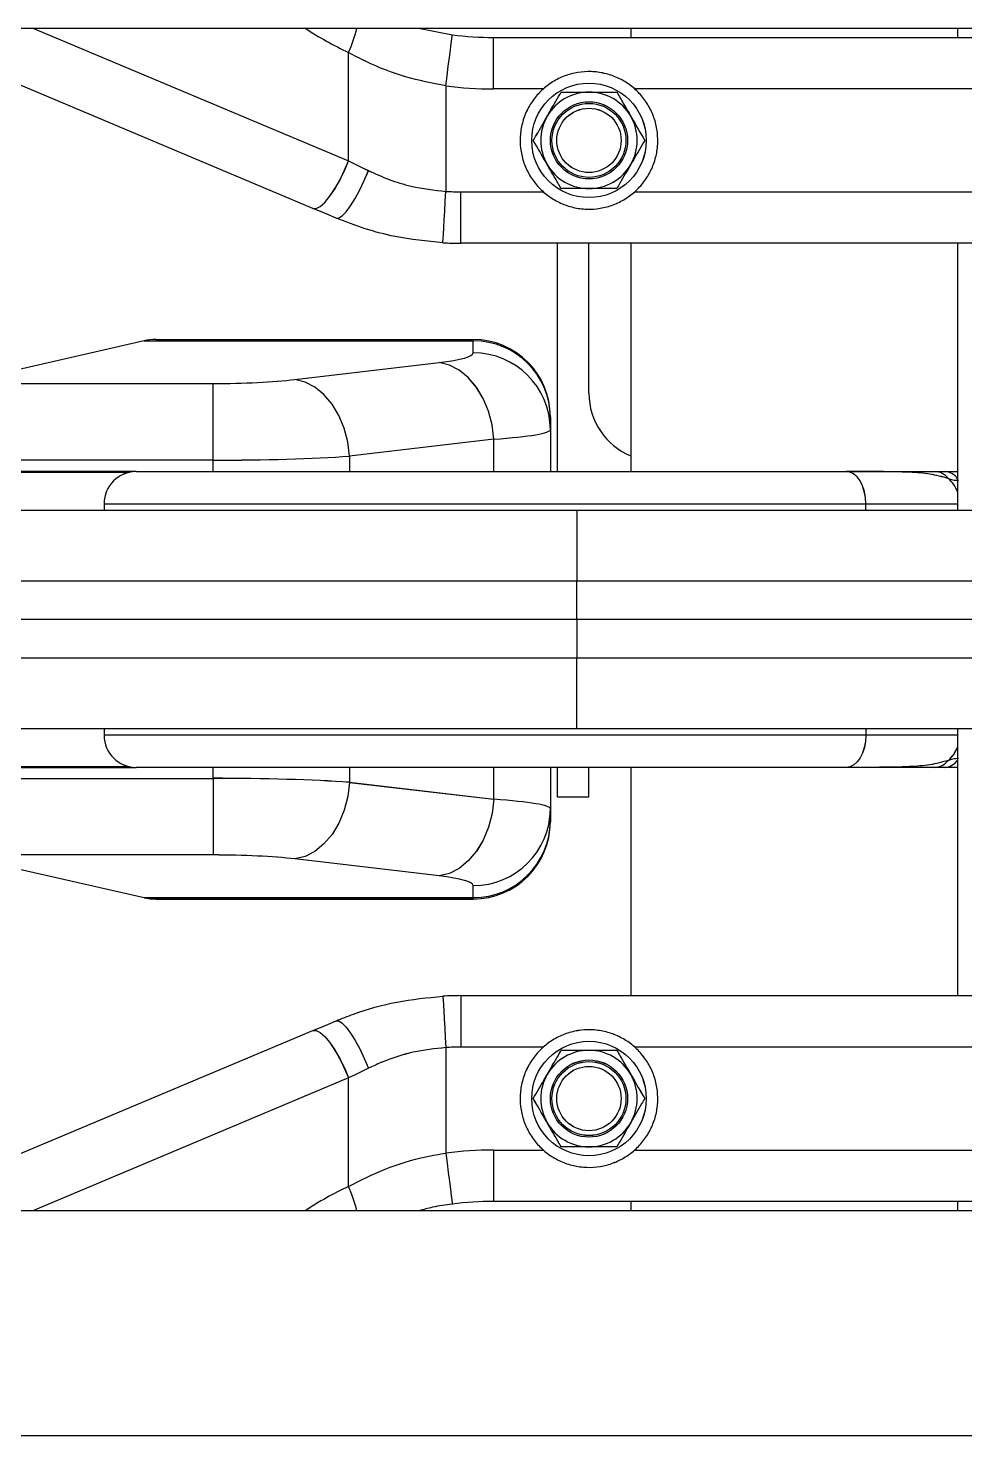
# Model space of a CAD drawing. Header units: inches. Extents: x -1851 to 6314, y -1304 to 4687.
# Drawn here: x 462.63 to 468.36, y 2016.1 to 2024.72 of the extents above; entities that cross this region are included whole.
import ezdxf

# ---------------------------------------------------------------- set-up
doc = ezdxf.new("R2010")
doc.units = ezdxf.units.IN
doc.header["$MEASUREMENT"] = 0

# ---------------------------------------------------------------- blocks, each defined once
blk = doc.blocks.new('2.4.20_9_Plan View')
at = {"color": 7, "linetype": 'Continuous', "lineweight": 25}
for p, q in [((-0.60334, 0), (-0.60334, 7.54593)), ((0, 7.54593), (0, 0)), ((-0.71817, 0.11483), (-0.71817, 7.4311)), ((-0.37713, 4.37584), (-0.37713, 4.23353)), ((-0.22621, 4.23353), (-0.22621, 4.37584)), ((-0.35744, 4.00879), (-0.35744, 4.34493)), ((-0.32136, 4.00879), (-0.32136, 4.34493)), ((-0.28199, 4.34493), (-0.28199, 4.00879)), ((-0.2459, 4.34493), (-0.2459, 4.00879)), ((-0.38273, 4.33399), (-0.38273, 4.19431)), ((-0.22039, 4.19431), (-0.22039, 4.33399)), ((-0.42183, 4.32455), (-0.4436, 4.22949)), ((-0.42183, 4.19431), (-0.42183, 4.32455)), ((-0.30167, 4.00879), (-0.30167, 4.32544)), ((-0.18129, 4.32455), (-0.18129, 4.19431)), ((-0.15952, 4.22949), (-0.18129, 4.32455)), ((-0.58083, 4.3084), (-0.5114, 4.14337)), ((-0.09194, 4.14337), (-0.02251, 4.3084)), ((-0.35744, 4.24993), (-0.36073, 4.24993)), ((-0.24262, 4.24993), (-0.2459, 4.24993)), ((-0.37713, 3.87146), (-0.37713, 4.23353)), ((-0.22621, 4.23353), (-0.22621, 3.87146)), ((-0.44428, 4.22358), (-0.44428, 4.06168)), ((-0.4436, 4.22949), (-0.4436, 4.06168)), ((-0.15952, 4.22949), (-0.15952, 4.06168)), ((-0.15884, 4.22358), (-0.15884, 4.06168)), ((-0.38273, 4.19431), (-0.42183, 4.19431)), ((-0.22039, 4.19431), (-0.18129, 4.19431)), ((-0.43252, 4.07898), (-0.42386, 4.15255)), ((-0.17925, 4.15255), (-0.17059, 4.07898)), ((-0.59089, 4.12526), (-0.5356, 4.12526)), ((-0.38476, 4.12472), (-0.39342, 4.05114)), ((-0.20969, 4.05114), (-0.21835, 4.12472)), ((-0.06774, 4.12526), (-0.01245, 4.12526)), ((0, 4.08955), (-0.0034, 4.07229)), ((-0.52006, 4.07565), (-0.57391, 4.07565)), ((-0.02943, 4.07565), (-0.08328, 4.07565)), ((-0.4936, 4.06795), (-0.51985, 4.06795)), ((-0.4936, 4.06795), (-0.4936, 3.47798)), ((-0.10974, 4.06795), (-0.0835, 4.06795)), ((-0.10974, 3.47798), (-0.10974, 4.06795)), ((-0.44428, 4.06168), (-0.4436, 4.06168)), ((-0.4436, 4.06168), (-0.43744, 4.06168)), ((-0.16568, 4.06168), (-0.15952, 4.06168)), ((-0.15952, 4.06168), (-0.15884, 4.06168)), ((-0.57234, 4.05124), (-0.59859, 4.05124)), ((-0.59859, 3.49469), (-0.59859, 4.05124)), ((-0.031, 4.05124), (-0.00476, 4.05124)), ((-0.00476, 4.05124), (-0.00476, 3.49469)), ((-0.4045, 4.02231), (-0.4049, 4.02231)), ((-0.39833, 4.02231), (-0.4045, 4.02231)), ((-0.37713, 4.02231), (-0.39833, 4.02231)), ((-0.20478, 4.02231), (-0.22621, 4.02231)), ((-0.19862, 4.02231), (-0.20478, 4.02231)), ((-0.19821, 4.02231), (-0.19862, 4.02231)), ((-0.39213, 4.0188), (-0.39213, 4.00263)), ((-0.37713, 4.0188), (-0.39213, 4.0188)), ((-0.10974, 4.0188), (-0.22621, 4.0188)), ((-0.35744, 4.00879), (-0.32136, 4.00879)), ((-0.35744, 3.53714), (-0.35744, 4.00879)), ((-0.32136, 3.53714), (-0.32136, 4.00879)), ((-0.30167, 4.00879), (-0.32136, 4.00879)), ((-0.30167, 4.00879), (-0.28199, 4.00879)), ((-0.30167, 3.53714), (-0.30167, 4.00879)), ((-0.2459, 4.00879), (-0.28199, 4.00879)), ((-0.28199, 4.00879), (-0.28199, 3.53714)), ((-0.2459, 4.00879), (-0.2459, 3.53714)), ((-0.39213, 4.00263), (-0.37713, 4.00263)), ((-0.1863, 4.00263), (-0.10974, 4.00263)), ((-0.59859, 3.9813), (-0.60334, 3.9813)), ((-0.37713, 3.9813), (-0.4936, 3.9813)), ((-0.10974, 3.9813), (-0.22621, 3.9813)), ((0, 3.9813), (-0.00476, 3.9813)), ((-0.37713, 3.82131), (-0.37713, 3.82639)), ((-0.37713, 3.81463), (-0.37713, 3.82131)), ((-0.22621, 3.82131), (-0.22621, 3.81463)), ((-0.59859, 3.81463), (-0.60334, 3.81463)), ((-0.35744, 3.81463), (-0.4936, 3.81463)), ((-0.37358, 3.81942), (-0.37359, 3.81945)), ((-0.10974, 3.81463), (-0.2459, 3.81463)), ((-0.22975, 3.81945), (-0.22976, 3.81942)), ((0, 3.81463), (-0.00476, 3.81463))]:
    blk.add_line(p, q, dxfattribs=at)
at = {"color": 8, "linetype": 'Continuous', "lineweight": 25}
for p, q in [((-0.37681, 4.23675), (-0.37681, 4.37492)), ((-0.22653, 4.37492), (-0.22653, 4.23675)), ((-0.5356, 4.12526), (-0.60334, 4.28629)), ((0, 4.28629), (-0.06774, 4.12526)), ((-0.36073, 3.86144), (-0.36073, 4.24993)), ((-0.24262, 4.24993), (-0.24262, 3.86144)), ((-0.38273, 4.19431), (-0.37713, 4.19431)), ((-0.22621, 4.19431), (-0.22039, 4.19431)), ((-0.37713, 4.12472), (-0.38476, 4.12472)), ((-0.21835, 4.12472), (-0.22621, 4.12472)), ((-0.51985, 4.02594), (-0.51985, 4.06795)), ((-0.0835, 4.06795), (-0.0835, 4.02594)), ((-0.57234, 4.05124), (-0.57234, 4.02594)), ((-0.39342, 4.05114), (-0.37713, 4.05114)), ((-0.22621, 4.05114), (-0.20969, 4.05114)), ((-0.031, 4.02594), (-0.031, 4.05124)), ((-0.57234, 3.97931), (-0.57234, 3.56662)), ((-0.51985, 3.56662), (-0.51985, 3.97931)), ((-0.0835, 3.97931), (-0.0835, 3.56662)), ((-0.031, 3.56662), (-0.031, 3.97931)), ((-0.35744, 3.86144), (-0.36073, 3.86144)), ((-0.36073, 3.81463), (-0.36073, 3.86144)), ((-0.2459, 3.86144), (-0.24262, 3.86144)), ((-0.24262, 3.86144), (-0.24262, 3.81463))]:
    blk.add_line(p, q, dxfattribs=at)
at = {"color": 7, "linetype": 'Continuous', "lineweight": 25, "flags": 128}
for points in [[(-0.38476, 4.12472), (-0.39202, 4.12562), (-0.39903, 4.12746), (-0.40554, 4.13016), (-0.41134, 4.13364), (-0.41622, 4.13776), (-0.42001, 4.1424), (-0.42259, 4.14739), (-0.42386, 4.15255)], [(-0.21835, 4.12472), (-0.2111, 4.12562), (-0.20409, 4.12746), (-0.19758, 4.13016), (-0.19178, 4.13364), (-0.1869, 4.13776), (-0.18311, 4.1424), (-0.18053, 4.14739), (-0.17925, 4.15255)], [(-0.5114, 4.14337), (-0.51134, 4.14172), (-0.51236, 4.1397), (-0.5144, 4.13738), (-0.51739, 4.13488), (-0.52118, 4.13231), (-0.52562, 4.12977), (-0.53049, 4.12738), (-0.5356, 4.12526)], [(-0.5114, 4.14337), (-0.50976, 4.13946), (-0.5081, 4.13552), (-0.50643, 4.13156)], [(-0.09691, 4.13156), (-0.09524, 4.13552), (-0.09358, 4.13946), (-0.09194, 4.14337)], [(-0.09194, 4.14337), (-0.092, 4.14172), (-0.09098, 4.1397), (-0.08894, 4.13738), (-0.08595, 4.13488), (-0.08216, 4.13231), (-0.07772, 4.12977), (-0.07285, 4.12738), (-0.06774, 4.12526)], [(-0.50643, 4.13156), (-0.50649, 4.13023), (-0.50758, 4.12852), (-0.50967, 4.1265), (-0.51266, 4.12426), (-0.51643, 4.12189), (-0.52081, 4.11951), (-0.52561, 4.1172), (-0.53063, 4.11508)], [(-0.09691, 4.13156), (-0.09685, 4.13023), (-0.09576, 4.12852), (-0.09367, 4.1265), (-0.09068, 4.12426), (-0.08691, 4.12189), (-0.08253, 4.11951), (-0.07773, 4.1172), (-0.07271, 4.11508)], [(-0.53063, 4.11508), (-0.53229, 4.11849), (-0.53395, 4.12188), (-0.5356, 4.12526)], [(-0.06774, 4.12526), (-0.06939, 4.12188), (-0.07105, 4.11849), (-0.07271, 4.11508)], [(-0.57391, 4.07565), (-0.57899, 4.075), (-0.58387, 4.07436), (-0.58837, 4.07378), (-0.59232, 4.07327), (-0.59556, 4.07285), (-0.59796, 4.07254), (-0.59944, 4.07235), (-0.59994, 4.07229)], [(-0.49386, 4.07712), (-0.49436, 4.07709), (-0.49585, 4.07701), (-0.49827, 4.07687), (-0.50153, 4.07669), (-0.5055, 4.07647), (-0.51003, 4.07621), (-0.51495, 4.07594), (-0.52006, 4.07565)], [(-0.39342, 4.05114), (-0.40068, 4.05204), (-0.40768, 4.05388), (-0.4142, 4.05658), (-0.41999, 4.06006), (-0.42487, 4.06419), (-0.42867, 4.06882), (-0.43125, 4.07381), (-0.43252, 4.07898)], [(-0.20969, 4.05114), (-0.20244, 4.05204), (-0.19543, 4.05388), (-0.18892, 4.05658), (-0.18312, 4.06006), (-0.17824, 4.06419), (-0.17445, 4.06882), (-0.17187, 4.07381), (-0.17059, 4.07898)], [(-0.10948, 4.07712), (-0.10898, 4.07709), (-0.10749, 4.07701), (-0.10507, 4.07687), (-0.10181, 4.07669), (-0.09784, 4.07647), (-0.09331, 4.07621), (-0.08839, 4.07594), (-0.08328, 4.07565)], [(-0.02943, 4.07565), (-0.02435, 4.075), (-0.01947, 4.07436), (-0.01497, 4.07378), (-0.01102, 4.07327), (-0.00778, 4.07285), (-0.00538, 4.07254), (-0.0039, 4.07235), (-0.0034, 4.07229)], [(-0.36073, 3.86144), (-0.36393, 3.86163), (-0.367, 3.8622), (-0.36984, 3.86313), (-0.37233, 3.86437), (-0.37437, 3.86589), (-0.37588, 3.86762), (-0.37682, 3.8695), (-0.37713, 3.87146)], [(-0.24262, 3.86144), (-0.23942, 3.86163), (-0.23634, 3.8622), (-0.2335, 3.86313), (-0.23102, 3.86437), (-0.22898, 3.86589), (-0.22746, 3.86762), (-0.22653, 3.8695), (-0.22621, 3.87146)]]:
    blk.add_lwpolyline(points, dxfattribs=at)
at = {"color": 7, "linetype": 'Continuous', "lineweight": 25}
for centre, radius in [((-0.54609, 4.00262), 0.0292), ((-0.05725, 4.00262), 0.0292), ((-0.54609, 4.00262), 0.01969), ((-0.05725, 4.00262), 0.01969), ((-0.54609, 4.00262), 0.01886), ((-0.54609, 4.00262), 0.0164), ((-0.05725, 4.00262), 0.01886), ((-0.05725, 4.00262), 0.0164)]:
    blk.add_circle(centre, radius, dxfattribs=at)
for centre, radius, start, end in [((-0.36073, 4.23353), 0.0164, 90, 180), ((-0.24262, 4.23353), 0.0164, 0, 90), ((-0.76263, 4.05124), 0.16404, 0, 7.37121), ((-0.76263, 4.05124), 0.19029, 0, 7.37121), ((-0.65764, 4.06795), 0.1378, 0, 3.2049), ((-0.65764, 4.06795), 0.16404, 0, 3.2049), ((0.0543, 4.06795), 0.16404, 176.7951, 180), ((0.0543, 4.06795), 0.1378, 176.7951, 180), ((0.15929, 4.05124), 0.19029, 172.62879, 180), ((0.15929, 4.05124), 0.16404, 172.62879, 180), ((-0.4049, 4.06168), 0.03937, 180, 270), ((-0.40436, 4.06155), 0.03924, 179.81535, 269.79211), ((-0.3982, 4.06155), 0.03924, 179.81045, 269.79701), ((-0.20492, 4.06155), 0.03924, 270.20697, 0.18558), ((-0.19876, 4.06155), 0.03924, 270.20529, 0.18955), ((-0.19821, 4.06168), 0.03937, 270, 0), ((-0.54609, 4.00262), 0.0351, 99.375, 110.625), ((-0.54609, 4.00262), 0.0351, 88.125, 99.375), ((-0.54609, 4.00262), 0.0351, 76.875, 88.125), ((-0.54609, 4.00262), 0.0351, 65.625, 76.875), ((-0.05725, 4.00262), 0.0351, 99.375, 110.625), ((-0.05725, 4.00262), 0.0351, 88.125, 99.375), ((-0.05725, 4.00262), 0.0351, 76.875, 88.125), ((-0.05725, 4.00262), 0.0351, 65.625, 76.875), ((-0.54609, 4.00262), 0.0351, 121.875, 133.125), ((-0.54609, 4.00262), 0.0351, 110.625, 121.875), ((-0.54609, 4.00262), 0.0351, 54.375, 65.625), ((-0.54609, 4.00262), 0.0351, 43.125, 54.375), ((-0.05725, 4.00262), 0.0351, 121.875, 133.125), ((-0.05725, 4.00262), 0.0351, 110.625, 121.875), ((-0.05725, 4.00262), 0.0351, 54.375, 65.625), ((-0.05725, 4.00262), 0.0351, 43.125, 54.375), ((-0.54609, 4.00262), 0.0351, 144.375, 155.625), ((-0.54609, 4.00262), 0.0351, 133.125, 144.375), ((-0.54609, 4.00262), 0.02461, 120, 180), ((-0.54609, 4.00262), 0.02461, 60, 120), ((-0.54609, 4.00262), 0.02461, 0, 60), ((-0.54609, 4.00262), 0.0351, 31.875, 43.125), ((-0.05725, 4.00262), 0.0351, 144.375, 155.625), ((-0.05725, 4.00262), 0.0351, 133.125, 144.375), ((-0.05725, 4.00262), 0.02461, 120, 180), ((-0.05725, 4.00262), 0.02461, 60, 120), ((-0.05725, 4.00262), 0.02461, 0, 60), ((-0.05725, 4.00262), 0.0351, 31.875, 43.125), ((-0.54609, 4.00262), 0.0351, 155.625, 166.875), ((-0.54609, 4.00262), 0.0351, 20.625, 31.875), ((-0.54609, 4.00262), 0.0351, 9.375, 20.625), ((-0.05725, 4.00262), 0.0351, 155.625, 166.875), ((-0.05725, 4.00262), 0.0351, 20.625, 31.875), ((-0.05725, 4.00262), 0.0351, 9.375, 20.625), ((-0.54609, 4.00262), 0.0351, 166.875, 178.125), ((-0.54609, 4.00262), 0.0351, 358.125, 9.375), ((-0.05725, 4.00262), 0.0351, 166.875, 178.125), ((-0.05725, 4.00262), 0.0351, 358.125, 9.375), ((-0.54609, 4.00262), 0.0351, 178.125, 189.375), ((-0.54609, 4.00262), 0.02461, 180, 240), ((-0.54609, 4.00262), 0.02461, 300, 0), ((-0.54609, 4.00262), 0.0351, 346.875, 358.125), ((-0.1863, 3.96805), 0.03458, 90, 157.47215), ((-0.05725, 4.00262), 0.0351, 178.125, 189.375), ((-0.05725, 4.00262), 0.02461, 180, 240), ((-0.05725, 4.00262), 0.02461, 300, 0), ((-0.05725, 4.00262), 0.0351, 346.875, 358.125), ((-0.54609, 4.00262), 0.0351, 189.375, 200.625), ((-0.54609, 4.00262), 0.0351, 335.625, 346.875), ((-0.05725, 4.00262), 0.0351, 189.375, 200.625), ((-0.05725, 4.00262), 0.0351, 335.625, 346.875), ((-0.54609, 4.00262), 0.0351, 200.625, 211.875), ((-0.54609, 4.00262), 0.0351, 324.375, 335.625), ((-0.05725, 4.00262), 0.0351, 200.625, 211.875), ((-0.05725, 4.00262), 0.0351, 324.375, 335.625), ((-0.54609, 4.00262), 0.0351, 211.875, 223.125), ((-0.54609, 4.00262), 0.02461, 240, 300), ((-0.54609, 4.00262), 0.0351, 313.125, 324.375), ((-0.05725, 4.00262), 0.0351, 211.875, 223.125), ((-0.05725, 4.00262), 0.02461, 240, 300), ((-0.05725, 4.00262), 0.0351, 313.125, 324.375), ((-0.54609, 4.00262), 0.0351, 223.125, 234.375), ((-0.54609, 4.00262), 0.0351, 234.375, 245.625), ((-0.54609, 4.00262), 0.0351, 290.625, 301.875), ((-0.54609, 4.00262), 0.0351, 301.875, 313.125), ((-0.05725, 4.00262), 0.0351, 223.125, 234.375), ((-0.05725, 4.00262), 0.0351, 234.375, 245.625), ((-0.05725, 4.00262), 0.0351, 290.625, 301.875), ((-0.05725, 4.00262), 0.0351, 301.875, 313.125), ((-0.54609, 4.00262), 0.0351, 245.625, 256.875), ((-0.54609, 4.00262), 0.0351, 256.875, 268.125), ((-0.54609, 4.00262), 0.0351, 268.125, 279.375), ((-0.54609, 4.00262), 0.0351, 279.375, 290.625), ((-0.05725, 4.00262), 0.0351, 245.625, 256.875), ((-0.05725, 4.00262), 0.0351, 256.875, 268.125), ((-0.05725, 4.00262), 0.0351, 268.125, 279.375), ((-0.05725, 4.00262), 0.0351, 279.375, 290.625), ((-0.36835, 3.8265), 0.00878, 180.60766, 233.37426), ((-0.36834, 3.82648), 0.00879, 180.62979, 233.42586), ((-0.235, 3.82648), 0.00879, 306.57414, 359.37021), ((-0.235, 3.8265), 0.00878, 306.62574, 359.39234)]:
    blk.add_arc(centre, radius, start, end, dxfattribs=at)
at = {"color": 8, "linetype": 'Continuous', "lineweight": 25}
for centre, radius, start, end in [((-0.76263, 4.0433), 0.19029, 25.51116, 33.16642), ((0.15929, 4.0433), 0.19029, 146.83358, 154.48884), ((-0.61985, 4.18996), 0.07088, 283.46616, 294.10961), ((0.01671, 4.19055), 0.07151, 245.93869, 256.48993), ((-0.36892, 3.82152), 0.00821, 181.41574, 236.93395), ((-0.23442, 3.82152), 0.00821, 303.06605, 358.58426), ((-0.36105, 3.82995), 0.01635, 219.96596, 249.53573), ((-0.36104, 3.82996), 0.01638, 220.03557, 249.33634), ((-0.24229, 3.82995), 0.01635, 290.46427, 320.03404), ((-0.2423, 3.82996), 0.01638, 290.66366, 319.96443)]:
    blk.add_arc(centre, radius, start, end, dxfattribs=at)
at = {"color": 7, "linetype": 'Continuous', "lineweight": 25}
for centre, major_axis, ratio, start_param, end_param in [((-0.34585, 4.22358), (0.09843, 0), 0.513761, 3.024468, 3.141593), ((-0.25727, 4.22358), (0.09843, 0), 0.513761, 0, 0.117125), ((-0.42878, 4.19431), (0, 0.05906), 0.117663, 3.926991, 4.712389), ((-0.38968, 4.19431), (0, 0.09843), 0.070598, 3.926991, 4.712389), ((-0.21344, 4.19431), (0, 0.09843), 0.070598, 1.570796, 2.356194), ((-0.17434, 4.19431), (0, 0.05906), 0.117663, 1.570796, 2.356194), ((-0.43744, 4.12073), (0, 0.05906), 0.117663, 3.141593, 3.926991), ((-0.16568, 4.12073), (0, 0.05906), 0.117663, 2.356194, 3.141593), ((-0.39833, 4.12073), (0, 0.09843), 0.070598, 3.141593, 3.926991), ((-0.20478, 4.12073), (0, 0.09843), 0.070598, 2.356194, 3.141593)]:
    blk.add_ellipse(centre, major_axis=major_axis, ratio=ratio, start_param=start_param, end_param=end_param, dxfattribs=at)
for points, knots in [([(-0.50643, 4.13156), (-0.50527, 4.12863), (-0.50129, 4.11867), (-0.49617, 4.10057), (-0.49464, 4.08501), (-0.49386, 4.07712)], [0, 0, 0, 0, 0.170267, 0.579652, 1, 1, 1, 1]), ([(-0.10948, 4.07712), (-0.10867, 4.08531), (-0.10733, 4.09875), (-0.10258, 4.11691), (-0.0988, 4.12666), (-0.09691, 4.13156)], [0, 0, 0, 0, 0.436255, 0.716475, 1, 1, 1, 1]), ([(-0.59089, 4.12526), (-0.5878, 4.11912), (-0.58152, 4.10666), (-0.57633, 4.08959), (-0.5745, 4.07903), (-0.57391, 4.07565)], [0, 0, 0, 0, 0.397648, 0.807295, 1, 1, 1, 1]), ([(-0.02943, 4.07565), (-0.02808, 4.08255), (-0.02534, 4.0966), (-0.01888, 4.11305), (-0.01403, 4.12226), (-0.01245, 4.12526)], [0, 0, 0, 0, 0.394575, 0.803191, 1, 1, 1, 1]), ([(-0.52006, 4.07565), (-0.5207, 4.08123), (-0.52199, 4.09259), (-0.52628, 4.10569), (-0.52965, 4.11296), (-0.53063, 4.11508)], [0, 0, 0, 0, 0.406094, 0.827124, 1, 1, 1, 1]), ([(-0.07271, 4.11508), (-0.07428, 4.1116), (-0.07742, 4.1046), (-0.08144, 4.09146), (-0.08259, 4.08159), (-0.08328, 4.07565)], [0, 0, 0, 0, 0.281781, 0.56763, 1, 1, 1, 1]), ([(-0.59994, 4.07229), (-0.60039, 4.07568), (-0.60116, 4.08143), (-0.60271, 4.08694), (-0.60334, 4.08919)], [0, 0, 0, 0, 0.590654, 1, 1, 1, 1]), ([(-0.5584, 4.02393), (-0.5581, 4.0241), (-0.55395, 4.0265), (-0.54988, 4.02885), (-0.54609, 4.03104)], [0, 0, 0, 0, 0.070292, 1, 1, 1, 1]), ([(-0.54609, 4.03104), (-0.54303, 4.02927), (-0.53897, 4.02692), (-0.53481, 4.02452), (-0.53379, 4.02393)], [0, 0, 0, 0, 0.756126, 1, 1, 1, 1]), ([(-0.06955, 4.02393), (-0.06926, 4.0241), (-0.06511, 4.0265), (-0.06103, 4.02885), (-0.05725, 4.03104)], [0, 0, 0, 0, 0.070205, 1, 1, 1, 1]), ([(-0.05725, 4.03104), (-0.05634, 4.03051), (-0.05233, 4.0282), (-0.04817, 4.0258), (-0.04494, 4.02393)], [0, 0, 0, 0, 0.226257, 1, 1, 1, 1]), ([(-0.5707, 4.01683), (-0.5687, 4.01798), (-0.56467, 4.02031), (-0.5605, 4.02272), (-0.5584, 4.02393)], [0, 0, 0, 0, 0.495481, 1, 1, 1, 1]), ([(-0.53379, 4.02393), (-0.53057, 4.02207), (-0.5264, 4.01967), (-0.52239, 4.01735), (-0.52149, 4.01683)], [0, 0, 0, 0, 0.773721, 1, 1, 1, 1]), ([(-0.08185, 4.01683), (-0.07986, 4.01798), (-0.07582, 4.02031), (-0.07165, 4.02272), (-0.06955, 4.02393)], [0, 0, 0, 0, 0.495481, 1, 1, 1, 1]), ([(-0.04494, 4.02393), (-0.04393, 4.02335), (-0.03977, 4.02094), (-0.03571, 4.0186), (-0.03264, 4.01683)], [0, 0, 0, 0, 0.243873, 1, 1, 1, 1]), ([(-0.5707, 4.00262), (-0.5707, 4.00296), (-0.5707, 4.00776), (-0.5707, 4.01246), (-0.5707, 4.01683)], [0, 0, 0, 0, 0.070221, 1, 1, 1, 1]), ([(-0.52149, 4.01683), (-0.52149, 4.01452), (-0.52149, 4.00987), (-0.52149, 4.00505), (-0.52149, 4.00262)], [0, 0, 0, 0, 0.495461, 1, 1, 1, 1]), ([(-0.08185, 4.00262), (-0.08185, 4.00296), (-0.08185, 4.00776), (-0.08185, 4.01246), (-0.08185, 4.01683)], [0, 0, 0, 0, 0.070221, 1, 1, 1, 1]), ([(-0.03264, 4.01683), (-0.03264, 4.01452), (-0.03264, 4.00987), (-0.03264, 4.00505), (-0.03264, 4.00262)], [0, 0, 0, 0, 0.495461, 1, 1, 1, 1]), ([(-0.5707, 3.98842), (-0.5707, 3.99073), (-0.5707, 3.99538), (-0.5707, 4.0002), (-0.5707, 4.00262)], [0, 0, 0, 0, 0.495461, 1, 1, 1, 1]), ([(-0.52149, 4.00262), (-0.52149, 4.00229), (-0.52149, 3.99749), (-0.52149, 3.99279), (-0.52149, 3.98842)], [0, 0, 0, 0, 0.070221, 1, 1, 1, 1]), ([(-0.08185, 3.98842), (-0.08185, 3.99073), (-0.08185, 3.99538), (-0.08185, 4.0002), (-0.08185, 4.00262)], [0, 0, 0, 0, 0.495461, 1, 1, 1, 1]), ([(-0.03264, 4.00262), (-0.03264, 4.00229), (-0.03264, 3.99749), (-0.03264, 3.99279), (-0.03264, 3.98842)], [0, 0, 0, 0, 0.070221, 1, 1, 1, 1]), ([(-0.5584, 3.98132), (-0.55941, 3.9819), (-0.56358, 3.9843), (-0.56763, 3.98665), (-0.5707, 3.98842)], [0, 0, 0, 0, 0.243874, 1, 1, 1, 1]), ([(-0.52149, 3.98842), (-0.52349, 3.98726), (-0.52752, 3.98494), (-0.53169, 3.98253), (-0.53379, 3.98132)], [0, 0, 0, 0, 0.495481, 1, 1, 1, 1]), ([(-0.06955, 3.98132), (-0.07277, 3.98318), (-0.07694, 3.98558), (-0.08095, 3.98789), (-0.08185, 3.98842)], [0, 0, 0, 0, 0.773721, 1, 1, 1, 1]), ([(-0.03264, 3.98842), (-0.03464, 3.98726), (-0.03867, 3.98494), (-0.04284, 3.98253), (-0.04494, 3.98132)], [0, 0, 0, 0, 0.495481, 1, 1, 1, 1]), ([(-0.54609, 3.97421), (-0.547, 3.97474), (-0.55101, 3.97705), (-0.55517, 3.97945), (-0.5584, 3.98132)], [0, 0, 0, 0, 0.226257, 1, 1, 1, 1]), ([(-0.53379, 3.98132), (-0.53408, 3.98115), (-0.53824, 3.97875), (-0.54231, 3.9764), (-0.54609, 3.97421)], [0, 0, 0, 0, 0.070205, 1, 1, 1, 1]), ([(-0.05725, 3.97421), (-0.06032, 3.97598), (-0.06437, 3.97833), (-0.06854, 3.98073), (-0.06955, 3.98132)], [0, 0, 0, 0, 0.756126, 1, 1, 1, 1]), ([(-0.04494, 3.98132), (-0.04524, 3.98115), (-0.04939, 3.97875), (-0.05346, 3.9764), (-0.05725, 3.97421)], [0, 0, 0, 0, 0.070292, 1, 1, 1, 1]), ([(-0.37359, 3.81945), (-0.37442, 3.82247), (-0.37611, 3.82854), (-0.37691, 3.84017), (-0.37716, 3.85421), (-0.37714, 3.86569), (-0.37713, 3.87146)], [0, 0, 0, 0, 0.211987, 0.426763, 0.711927, 1, 1, 1, 1]), ([(-0.37713, 3.82641), (-0.37713, 3.82757), (-0.37713, 3.83106), (-0.37713, 3.83704), (-0.37713, 3.84398), (-0.37713, 3.84939), (-0.37713, 3.85352), (-0.37713, 3.85686), (-0.37713, 3.85956), (-0.37713, 3.86195), (-0.37713, 3.86385), (-0.37713, 3.86537), (-0.37713, 3.86662), (-0.37713, 3.86796), (-0.37713, 3.86904), (-0.37713, 3.87), (-0.37713, 3.87065), (-0.37713, 3.87113), (-0.37713, 3.87146)], [0, 0, 0, 0, 0.114925, 0.343253, 0.491716, 0.603233, 0.689512, 0.73978, 0.796202, 0.840387, 0.869881, 0.898104, 0.92021, 0.934889, 0.967388, 0.975511, 0.983639, 1, 1, 1, 1]), ([(-0.22975, 3.81945), (-0.22892, 3.82247), (-0.22723, 3.82854), (-0.22643, 3.84017), (-0.22619, 3.85421), (-0.2262, 3.86569), (-0.22621, 3.87146)], [0, 0, 0, 0, 0.211987, 0.426763, 0.711927, 1, 1, 1, 1]), ([(-0.22621, 3.87146), (-0.22621, 3.87114), (-0.22621, 3.87065), (-0.22621, 3.87001), (-0.22621, 3.86905), (-0.22621, 3.86796), (-0.22621, 3.86662), (-0.22621, 3.86537), (-0.22621, 3.86386), (-0.22621, 3.86195), (-0.22621, 3.85957), (-0.22621, 3.85687), (-0.22621, 3.85352), (-0.22621, 3.84939), (-0.22621, 3.84398), (-0.22621, 3.83705), (-0.22621, 3.83106), (-0.22621, 3.82758), (-0.22621, 3.82641)], [0, 0, 0, 0, 0.016236, 0.024358, 0.032482, 0.064981, 0.079717, 0.101797, 0.129991, 0.159535, 0.203702, 0.26009, 0.310446, 0.396713, 0.508209, 0.656649, 0.88489, 1, 1, 1, 1]), ([(-0.22621, 3.82639), (-0.22621, 3.82576), (-0.22621, 3.82422), (-0.22621, 3.82239), (-0.22621, 3.82131)], [0, 0, 0, 0, 0.407162, 1, 1, 1, 1]), ([(-0.37265, 3.81416), (-0.37269, 3.81514), (-0.37277, 3.81686), (-0.37333, 3.81865), (-0.37358, 3.81942)], [0, 0, 0, 0, 0.569806, 1, 1, 1, 1]), ([(-0.22976, 3.81942), (-0.23001, 3.81865), (-0.23057, 3.81686), (-0.23065, 3.81514), (-0.23069, 3.81416)], [0, 0, 0, 0, 0.430194, 1, 1, 1, 1])]:
    blk.add_open_spline(points, degree=3, knots=knots, dxfattribs=at)
blk = doc.blocks.new('2.4.20_8_Plan View')
at = {"color": 7, "linetype": 'Continuous', "lineweight": 25}
for p, q in [((9.32347, -1.15), (9.32347, 1.15)), ((9.50737, 1.15), (9.50737, -1.15)), ((9.28847, -1.115), (9.28847, 1.115)), ((9.39242, 0.18376), (9.39242, 0.14038)), ((9.43842, 0.14038), (9.43842, 0.18376)), ((9.39842, 0.07188), (9.39842, 0.17433)), ((9.40942, 0.07188), (9.40942, 0.17433)), ((9.42142, 0.17433), (9.42142, 0.07188)), ((9.43242, 0.17433), (9.43242, 0.07188)), ((9.39071, 0.171), (9.39071, 0.12843)), ((9.4402, 0.12843), (9.4402, 0.171)), ((9.3788, 0.16812), (9.37216, 0.13915)), ((9.3788, 0.12843), (9.3788, 0.16812)), ((9.41542, 0.07188), (9.41542, 0.16839)), ((9.45211, 0.16812), (9.45211, 0.12843)), ((9.45875, 0.13915), (9.45211, 0.16812)), ((9.33033, 0.1632), (9.35149, 0.1129)), ((9.47935, 0.1129), (9.50051, 0.1632)), ((9.39842, 0.14538), (9.39742, 0.14538)), ((9.43342, 0.14538), (9.43242, 0.14538)), ((9.39242, 0.03002), (9.39242, 0.14038)), ((9.43842, 0.14038), (9.43842, 0.03002)), ((9.37216, 0.13915), (9.37216, 0.088)), ((9.45875, 0.13915), (9.45875, 0.088)), ((9.37195, 0.13735), (9.37195, 0.088)), ((9.45895, 0.13735), (9.45895, 0.088)), ((9.39071, 0.12843), (9.3788, 0.12843)), ((9.4402, 0.12843), (9.45211, 0.12843)), ((9.37554, 0.09327), (9.37818, 0.1157)), ((9.45273, 0.1157), (9.45537, 0.09327)), ((9.32726, 0.10738), (9.34412, 0.10738)), ((9.48672, 0.10738), (9.50357, 0.10738)), ((9.39009, 0.10721), (9.38745, 0.08479)), ((9.44345, 0.08479), (9.44082, 0.10721)), ((9.50737, 0.09649), (9.50633, 0.09123)), ((9.34885, 0.09226), (9.33244, 0.09226)), ((9.4984, 0.09226), (9.48199, 0.09226)), ((9.35692, 0.08991), (9.34892, 0.08991)), ((9.35692, 0.08991), (9.35692, -0.08991)), ((9.47392, 0.08991), (9.48192, 0.08991)), ((9.47392, -0.08991), (9.47392, 0.08991)), ((9.37195, 0.088), (9.37216, 0.088)), ((9.37216, 0.088), (9.37404, 0.088)), ((9.45687, 0.088), (9.45875, 0.088)), ((9.45875, 0.088), (9.45895, 0.088)), ((9.33292, 0.08482), (9.32492, 0.08482)), ((9.32492, -0.08482), (9.32492, 0.08482)), ((9.49792, 0.08482), (9.50592, 0.08482)), ((9.50592, 0.08482), (9.50592, -0.08482)), ((9.38408, 0.076), (9.38395, 0.076)), ((9.38596, 0.076), (9.38408, 0.076)), ((9.39242, 0.076), (9.38596, 0.076)), ((9.38785, 0.07493), (9.38785, 0.07)), ((9.39242, 0.07493), (9.38785, 0.07493)), ((9.44495, 0.076), (9.43842, 0.076)), ((9.47392, 0.07493), (9.43842, 0.07493)), ((9.44683, 0.076), (9.44495, 0.076)), ((9.44695, 0.076), (9.44683, 0.076)), ((9.39842, 0.07188), (9.40942, 0.07188)), ((9.39842, -0.07188), (9.39842, 0.07188)), ((9.40942, -0.07188), (9.40942, 0.07188)), ((9.41542, 0.07188), (9.40942, 0.07188)), ((9.41542, 0.07188), (9.42142, 0.07188)), ((9.41542, -0.07188), (9.41542, 0.07188)), ((9.43242, 0.07188), (9.42142, 0.07188)), ((9.42142, 0.07188), (9.42142, -0.07188)), ((9.43242, 0.07188), (9.43242, -0.07188)), ((9.38785, 0.07), (9.39242, 0.07)), ((9.45059, 0.07), (9.47392, 0.07)), ((9.32492, 0.0635), (9.32347, 0.0635)), ((9.39242, 0.0635), (9.35692, 0.0635)), ((9.47392, 0.0635), (9.43842, 0.0635)), ((9.50737, 0.0635), (9.50592, 0.0635)), ((9.39242, 0.01474), (9.39242, 0.01628)), ((9.39242, 0.0127), (9.39242, 0.01474)), ((9.3935, 0.01416), (9.3935, 0.01417)), ((9.43734, 0.01417), (9.43734, 0.01416)), ((9.43842, 0.01474), (9.43842, 0.0127)), ((9.32492, 0.0127), (9.32347, 0.0127)), ((9.39842, 0.0127), (9.35692, 0.0127)), ((9.47392, 0.0127), (9.43242, 0.0127)), ((9.50737, 0.0127), (9.50592, 0.0127))]:
    blk.add_line(p, q, dxfattribs=at)
at = {"color": 8, "linetype": 'Continuous', "lineweight": 25}
for p, q in [((9.39252, 0.14136), (9.39252, 0.18348)), ((9.43832, 0.18348), (9.43832, 0.14136)), ((9.34412, 0.10738), (9.32347, 0.15646)), ((9.50737, 0.15646), (9.48672, 0.10738)), ((9.39742, 0.02697), (9.39742, 0.14538)), ((9.43342, 0.14538), (9.43342, 0.02697)), ((9.39071, 0.12843), (9.39242, 0.12843)), ((9.43842, 0.12843), (9.4402, 0.12843)), ((9.39242, 0.10721), (9.39009, 0.10721)), ((9.44082, 0.10721), (9.43842, 0.10721)), ((9.34892, 0.07711), (9.34892, 0.08991)), ((9.48192, 0.08991), (9.48192, 0.07711)), ((9.33292, 0.08482), (9.33292, 0.07711)), ((9.38745, 0.08479), (9.39242, 0.08479)), ((9.43842, 0.08479), (9.44345, 0.08479)), ((9.49792, 0.07711), (9.49792, 0.08482)), ((9.33292, 0.06289), (9.33292, -0.06289)), ((9.34892, -0.06289), (9.34892, 0.06289)), ((9.48192, 0.06289), (9.48192, -0.06289)), ((9.49792, -0.06289), (9.49792, 0.06289)), ((9.39842, 0.02697), (9.39742, 0.02697)), ((9.39742, 0.0127), (9.39742, 0.02697)), ((9.43242, 0.02697), (9.43342, 0.02697)), ((9.43342, 0.02697), (9.43342, 0.0127))]:
    blk.add_line(p, q, dxfattribs=at)
at = {"color": 7, "linetype": 'Continuous', "lineweight": 25, "flags": 128}
for points in [[(9.39009, 0.10721), (9.38788, 0.10749), (9.38575, 0.10805), (9.38376, 0.10887), (9.38199, 0.10993), (9.38051, 0.11119), (9.37935, 0.1126), (9.37856, 0.11412), (9.37818, 0.1157)], [(9.44082, 0.10721), (9.44303, 0.10749), (9.44516, 0.10805), (9.44715, 0.10887), (9.44891, 0.10993), (9.4504, 0.11119), (9.45156, 0.1126), (9.45234, 0.11412), (9.45273, 0.1157)], [(9.35149, 0.1129), (9.35151, 0.1124), (9.3512, 0.11178), (9.35058, 0.11107), (9.34967, 0.11031), (9.34851, 0.10953), (9.34716, 0.10875), (9.34567, 0.10803), (9.34412, 0.10738)], [(9.35149, 0.1129), (9.35199, 0.11171), (9.3525, 0.11051), (9.35301, 0.1093)], [(9.47783, 0.1093), (9.47834, 0.11051), (9.47885, 0.11171), (9.47935, 0.1129)], [(9.47935, 0.1129), (9.47933, 0.1124), (9.47964, 0.11178), (9.48026, 0.11107), (9.48117, 0.11031), (9.48233, 0.10953), (9.48368, 0.10875), (9.48517, 0.10803), (9.48672, 0.10738)], [(9.34563, 0.10427), (9.34513, 0.10532), (9.34462, 0.10635), (9.34412, 0.10738)], [(9.35301, 0.1093), (9.35299, 0.10889), (9.35266, 0.10837), (9.35202, 0.10776), (9.35111, 0.10707), (9.34996, 0.10635), (9.34863, 0.10563), (9.34716, 0.10492), (9.34563, 0.10427)], [(9.47783, 0.1093), (9.47785, 0.10889), (9.47818, 0.10837), (9.47882, 0.10776), (9.47973, 0.10707), (9.48088, 0.10635), (9.48221, 0.10563), (9.48368, 0.10492), (9.48521, 0.10427)], [(9.48672, 0.10738), (9.48622, 0.10635), (9.48571, 0.10532), (9.48521, 0.10427)], [(9.33244, 0.09226), (9.33089, 0.09206), (9.3294, 0.09187), (9.32803, 0.09169), (9.32683, 0.09153), (9.32584, 0.09141), (9.32511, 0.09131), (9.32466, 0.09125), (9.32451, 0.09123)], [(9.35684, 0.09271), (9.35669, 0.0927), (9.35623, 0.09267), (9.3555, 0.09263), (9.3545, 0.09258), (9.35329, 0.09251), (9.35191, 0.09243), (9.35041, 0.09235), (9.34885, 0.09226)], [(9.38745, 0.08479), (9.38524, 0.08506), (9.38311, 0.08562), (9.38112, 0.08645), (9.37935, 0.08751), (9.37787, 0.08876), (9.37671, 0.09018), (9.37592, 0.0917), (9.37554, 0.09327)], [(9.44345, 0.08479), (9.44567, 0.08506), (9.4478, 0.08562), (9.44979, 0.08645), (9.45155, 0.08751), (9.45304, 0.08876), (9.4542, 0.09018), (9.45498, 0.0917), (9.45537, 0.09327)], [(9.474, 0.09271), (9.47415, 0.0927), (9.47461, 0.09267), (9.47534, 0.09263), (9.47634, 0.09258), (9.47755, 0.09251), (9.47893, 0.09243), (9.48043, 0.09235), (9.48199, 0.09226)], [(9.4984, 0.09226), (9.49995, 0.09206), (9.50144, 0.09187), (9.50281, 0.09169), (9.50401, 0.09153), (9.505, 0.09141), (9.50573, 0.09131), (9.50618, 0.09125), (9.50633, 0.09123)], [(9.39742, 0.02697), (9.39644, 0.02702), (9.39551, 0.0272), (9.39464, 0.02748), (9.39388, 0.02786), (9.39326, 0.02832), (9.3928, 0.02885), (9.39252, 0.02943), (9.39242, 0.03002)], [(9.43342, 0.02697), (9.4344, 0.02702), (9.43533, 0.0272), (9.4362, 0.02748), (9.43696, 0.02786), (9.43758, 0.02832), (9.43804, 0.02885), (9.43832, 0.02943), (9.43842, 0.03002)]]:
    blk.add_lwpolyline(points, dxfattribs=at)
at = {"color": 7, "linetype": 'Continuous', "lineweight": 25}
for centre, radius in [((9.34092, 0.07), 0.0089), ((9.48992, 0.07), 0.0089), ((9.34092, 0.07), 0.006), ((9.34092, 0.07), 0.00575), ((9.34092, 0.07), 0.005), ((9.48992, 0.07), 0.006), ((9.48992, 0.07), 0.00575), ((9.48992, 0.07), 0.005)]:
    blk.add_circle(centre, radius, dxfattribs=at)
for centre, radius, start, end in [((9.39742, 0.14038), 0.005, 90, 180), ((9.43342, 0.14038), 0.005, 0, 90), ((9.27492, 0.08482), 0.058, 0, 7.3712), ((9.30692, 0.08991), 0.042, 0, 3.2049), ((9.30692, 0.08991), 0.05, 0, 3.2049), ((9.52392, 0.08991), 0.05, 176.7951, 180), ((9.52392, 0.08991), 0.042, 176.7951, 180), ((9.55592, 0.08482), 0.058, 172.6288, 180), ((9.27492, 0.08482), 0.05, 0, 7.3712), ((9.55592, 0.08482), 0.05, 172.6288, 180), ((9.38395, 0.088), 0.012, 180, 270), ((9.44491, 0.08796), 0.01196, 270.207, 0.1856), ((9.44695, 0.088), 0.012, 270, 0), ((9.34092, 0.07), 0.0107, 121.875, 133.125), ((9.34092, 0.07), 0.0107, 110.625, 121.875), ((9.34092, 0.07), 0.0107, 99.375, 110.625), ((9.34092, 0.07), 0.0107, 88.125, 99.375), ((9.34092, 0.07), 0.0107, 76.875, 88.125), ((9.34092, 0.07), 0.0107, 65.625, 76.875), ((9.34092, 0.07), 0.0107, 54.375, 65.625), ((9.48992, 0.07), 0.0107, 121.875, 133.125), ((9.48992, 0.07), 0.0107, 110.625, 121.875), ((9.48992, 0.07), 0.0107, 99.375, 110.625), ((9.48992, 0.07), 0.0107, 88.125, 99.375), ((9.48992, 0.07), 0.0107, 76.875, 88.125), ((9.48992, 0.07), 0.0107, 65.625, 76.875), ((9.48992, 0.07), 0.0107, 54.375, 65.625), ((9.34092, 0.07), 0.0107, 133.125, 144.375), ((9.34092, 0.07), 0.0075, 60, 120), ((9.34092, 0.07), 0.0107, 43.125, 54.375), ((9.34092, 0.07), 0.0107, 31.875, 43.125), ((9.48992, 0.07), 0.0107, 133.125, 144.375), ((9.48992, 0.07), 0.0075, 60, 120), ((9.48992, 0.07), 0.0107, 43.125, 54.375), ((9.48992, 0.07), 0.0107, 31.875, 43.125), ((9.34092, 0.07), 0.0107, 144.375, 155.625), ((9.34092, 0.07), 0.0075, 120, 180), ((9.34092, 0.07), 0.0075, 0, 60), ((9.34092, 0.07), 0.0107, 20.625, 31.875), ((9.48992, 0.07), 0.0107, 144.375, 155.625), ((9.48992, 0.07), 0.0075, 120, 180), ((9.48992, 0.07), 0.0075, 0, 60), ((9.48992, 0.07), 0.0107, 20.625, 31.875), ((9.34092, 0.07), 0.0107, 166.875, 178.125), ((9.34092, 0.07), 0.0107, 155.625, 166.875), ((9.34092, 0.07), 0.0107, 9.375, 20.625), ((9.48992, 0.07), 0.0107, 166.875, 178.125), ((9.48992, 0.07), 0.0107, 155.625, 166.875), ((9.48992, 0.07), 0.0107, 9.375, 20.625), ((9.34092, 0.07), 0.0107, 178.125, 189.375), ((9.34092, 0.07), 0.0107, 358.125, 9.375), ((9.48992, 0.07), 0.0107, 178.125, 189.375), ((9.48992, 0.07), 0.0107, 358.125, 9.375), ((9.34092, 0.07), 0.0107, 189.375, 200.625), ((9.34092, 0.07), 0.0075, 180, 240), ((9.34092, 0.07), 0.0075, 300, 0), ((9.34092, 0.07), 0.0107, 346.875, 358.125), ((9.48992, 0.07), 0.0107, 189.375, 200.625), ((9.48992, 0.07), 0.0075, 180, 240), ((9.48992, 0.07), 0.0075, 300, 0), ((9.48992, 0.07), 0.0107, 346.875, 358.125), ((9.34092, 0.07), 0.0107, 200.625, 211.875), ((9.34092, 0.07), 0.0107, 335.625, 346.875), ((9.48992, 0.07), 0.0107, 200.625, 211.875), ((9.48992, 0.07), 0.0107, 335.625, 346.875), ((9.34092, 0.07), 0.0107, 211.875, 223.125), ((9.34092, 0.07), 0.0075, 240, 300), ((9.34092, 0.07), 0.0107, 313.125, 324.375), ((9.34092, 0.07), 0.0107, 324.375, 335.625), ((9.48992, 0.07), 0.0107, 211.875, 223.125), ((9.48992, 0.07), 0.0075, 240, 300), ((9.48992, 0.07), 0.0107, 313.125, 324.375), ((9.48992, 0.07), 0.0107, 324.375, 335.625), ((9.34092, 0.07), 0.0107, 223.125, 234.375), ((9.34092, 0.07), 0.0107, 234.375, 245.625), ((9.34092, 0.07), 0.0107, 301.875, 313.125), ((9.48992, 0.07), 0.0107, 223.125, 234.375), ((9.48992, 0.07), 0.0107, 234.375, 245.625), ((9.48992, 0.07), 0.0107, 301.875, 313.125), ((9.34092, 0.07), 0.0107, 245.625, 256.875), ((9.34092, 0.07), 0.0107, 256.875, 268.125), ((9.34092, 0.07), 0.0107, 268.125, 279.375), ((9.34092, 0.07), 0.0107, 279.375, 290.625), ((9.34092, 0.07), 0.0107, 290.625, 301.875), ((9.48992, 0.07), 0.0107, 245.625, 256.875), ((9.48992, 0.07), 0.0107, 256.875, 268.125), ((9.48992, 0.07), 0.0107, 268.125, 279.375), ((9.48992, 0.07), 0.0107, 279.375, 290.625), ((9.48992, 0.07), 0.0107, 290.625, 301.875), ((9.3951, 0.01632), 0.00268, 180.6077, 233.3743), ((9.43574, 0.01632), 0.00268, 306.6257, 359.3923)]:
    blk.add_arc(centre, radius, start, end, dxfattribs=at)
for centre, major_axis, ratio, start_param, end_param in [((9.40195, 0.13735), (0.03, 0), 0.513761, 3.024468, 3.141593), ((9.42895, 0.13735), (0.03, 0), 0.513761, 0, 0.117125), ((9.37668, 0.12843), (0, 0.018), 0.117663, 3.926991, 4.712389), ((9.3886, 0.12843), (0, 0.03), 0.070598, 3.926991, 4.712389), ((9.44231, 0.12843), (0, 0.03), 0.070598, 1.570796, 2.356194), ((9.45423, 0.12843), (0, 0.018), 0.117663, 1.570796, 2.356194), ((9.37404, 0.106), (0, 0.018), 0.117663, 3.141593, 3.926991), ((9.45687, 0.106), (0, 0.018), 0.117663, 2.356194, 3.141593), ((9.38596, 0.106), (0, 0.03), 0.070598, 3.141593, 3.926991), ((9.44495, 0.106), (0, 0.03), 0.070598, 2.356194, 3.141593)]:
    blk.add_ellipse(centre, major_axis=major_axis, ratio=ratio, start_param=start_param, end_param=end_param, dxfattribs=at)
for points, knots in [([(9.32726, 0.10738), (9.32821, 0.10551), (9.33012, 0.10171), (9.3317, 0.09651), (9.33226, 0.09329), (9.33244, 0.09226)], [0, 0, 0, 0, 0.397648, 0.807295, 1, 1, 1, 1]), ([(9.35301, 0.1093), (9.35336, 0.10841), (9.35458, 0.10537), (9.35614, 0.09985), (9.3566, 0.09511), (9.35684, 0.09271)], [0, 0, 0, 0, 0.170267, 0.579652, 1, 1, 1, 1]), ([(9.474, 0.09271), (9.47425, 0.0952), (9.47466, 0.0993), (9.4761, 0.10483), (9.47725, 0.10781), (9.47783, 0.1093)], [0, 0, 0, 0, 0.436255, 0.716475, 1, 1, 1, 1]), ([(9.4984, 0.09226), (9.49881, 0.09436), (9.49965, 0.09864), (9.50162, 0.10366), (9.50309, 0.10647), (9.50357, 0.10738)], [0, 0, 0, 0, 0.394575, 0.803191, 1, 1, 1, 1]), ([(9.34885, 0.09226), (9.34866, 0.09396), (9.34827, 0.09742), (9.34696, 0.10141), (9.34593, 0.10363), (9.34563, 0.10427)], [0, 0, 0, 0, 0.406094, 0.827124, 1, 1, 1, 1]), ([(9.48521, 0.10427), (9.48473, 0.10322), (9.48377, 0.10108), (9.48254, 0.09708), (9.4822, 0.09407), (9.48199, 0.09226)], [0, 0, 0, 0, 0.281781, 0.56763, 1, 1, 1, 1]), ([(9.32451, 0.09123), (9.32437, 0.09227), (9.32414, 0.09402), (9.32366, 0.0957), (9.32347, 0.09639)], [0, 0, 0, 0, 0.590654, 1, 1, 1, 1]), ([(9.33717, 0.0765), (9.33726, 0.07655), (9.33853, 0.07728), (9.33977, 0.07799), (9.34092, 0.07866)], [0, 0, 0, 0, 0.070292, 1, 1, 1, 1]), ([(9.34092, 0.07866), (9.34185, 0.07812), (9.34309, 0.07741), (9.34436, 0.07667), (9.34467, 0.0765)], [0, 0, 0, 0, 0.756126, 1, 1, 1, 1]), ([(9.48617, 0.0765), (9.48626, 0.07655), (9.48752, 0.07728), (9.48877, 0.07799), (9.48992, 0.07866)], [0, 0, 0, 0, 0.070205, 1, 1, 1, 1]), ([(9.48992, 0.07866), (9.4902, 0.0785), (9.49142, 0.0778), (9.49269, 0.07706), (9.49367, 0.0765)], [0, 0, 0, 0, 0.226257, 1, 1, 1, 1]), ([(9.33342, 0.07433), (9.33403, 0.07468), (9.33526, 0.07539), (9.33653, 0.07613), (9.33717, 0.0765)], [0, 0, 0, 0, 0.495481, 1, 1, 1, 1]), ([(9.34467, 0.0765), (9.34565, 0.07593), (9.34692, 0.07519), (9.34814, 0.07449), (9.34842, 0.07433)], [0, 0, 0, 0, 0.773721, 1, 1, 1, 1]), ([(9.48242, 0.07433), (9.48303, 0.07468), (9.48426, 0.07539), (9.48553, 0.07613), (9.48617, 0.0765)], [0, 0, 0, 0, 0.495481, 1, 1, 1, 1]), ([(9.49367, 0.0765), (9.49398, 0.07632), (9.49525, 0.07558), (9.49648, 0.07487), (9.49742, 0.07433)], [0, 0, 0, 0, 0.243873, 1, 1, 1, 1]), ([(9.33342, 0.07), (9.33342, 0.0701), (9.33342, 0.07156), (9.33342, 0.073), (9.33342, 0.07433)], [0, 0, 0, 0, 0.070221, 1, 1, 1, 1]), ([(9.34842, 0.07433), (9.34842, 0.07363), (9.34842, 0.07221), (9.34842, 0.07074), (9.34842, 0.07)], [0, 0, 0, 0, 0.495461, 1, 1, 1, 1]), ([(9.48242, 0.07), (9.48242, 0.0701), (9.48242, 0.07156), (9.48242, 0.073), (9.48242, 0.07433)], [0, 0, 0, 0, 0.070221, 1, 1, 1, 1]), ([(9.49742, 0.07433), (9.49742, 0.07363), (9.49742, 0.07221), (9.49742, 0.07074), (9.49742, 0.07)], [0, 0, 0, 0, 0.495461, 1, 1, 1, 1]), ([(9.33342, 0.06567), (9.33342, 0.06637), (9.33342, 0.06779), (9.33342, 0.06926), (9.33342, 0.07)], [0, 0, 0, 0, 0.495461, 1, 1, 1, 1]), ([(9.34842, 0.07), (9.34842, 0.0699), (9.34842, 0.06844), (9.34842, 0.067), (9.34842, 0.06567)], [0, 0, 0, 0, 0.070221, 1, 1, 1, 1]), ([(9.48242, 0.06567), (9.48242, 0.06637), (9.48242, 0.06779), (9.48242, 0.06926), (9.48242, 0.07)], [0, 0, 0, 0, 0.495461, 1, 1, 1, 1]), ([(9.49742, 0.07), (9.49742, 0.0699), (9.49742, 0.06844), (9.49742, 0.067), (9.49742, 0.06567)], [0, 0, 0, 0, 0.070221, 1, 1, 1, 1]), ([(9.33717, 0.0635), (9.33686, 0.06368), (9.33559, 0.06442), (9.33435, 0.06513), (9.33342, 0.06567)], [0, 0, 0, 0, 0.243874, 1, 1, 1, 1]), ([(9.34842, 0.06567), (9.34781, 0.06532), (9.34658, 0.06461), (9.34531, 0.06387), (9.34467, 0.0635)], [0, 0, 0, 0, 0.495481, 1, 1, 1, 1]), ([(9.48617, 0.0635), (9.48519, 0.06407), (9.48392, 0.06481), (9.4827, 0.06551), (9.48242, 0.06567)], [0, 0, 0, 0, 0.773721, 1, 1, 1, 1]), ([(9.49742, 0.06567), (9.49681, 0.06532), (9.49558, 0.06461), (9.49431, 0.06387), (9.49367, 0.0635)], [0, 0, 0, 0, 0.495481, 1, 1, 1, 1]), ([(9.34092, 0.06134), (9.34064, 0.0615), (9.33942, 0.0622), (9.33815, 0.06294), (9.33717, 0.0635)], [0, 0, 0, 0, 0.226257, 1, 1, 1, 1]), ([(9.34467, 0.0635), (9.34458, 0.06345), (9.34331, 0.06272), (9.34207, 0.06201), (9.34092, 0.06134)], [0, 0, 0, 0, 0.070205, 1, 1, 1, 1]), ([(9.48992, 0.06134), (9.48898, 0.06188), (9.48775, 0.06259), (9.48648, 0.06333), (9.48617, 0.0635)], [0, 0, 0, 0, 0.756126, 1, 1, 1, 1]), ([(9.49367, 0.0635), (9.49358, 0.06345), (9.49231, 0.06272), (9.49107, 0.06201), (9.48992, 0.06134)], [0, 0, 0, 0, 0.070292, 1, 1, 1, 1]), ([(9.3935, 0.01417), (9.39324, 0.01509), (9.39273, 0.01694), (9.39249, 0.02049), (9.39241, 0.02476), (9.39242, 0.02826), (9.39242, 0.03002)], [0, 0, 0, 0, 0.211987, 0.426763, 0.711927, 1, 1, 1, 1]), ([(9.39242, 0.01629), (9.39242, 0.01664), (9.39242, 0.01771), (9.39242, 0.01953), (9.39242, 0.02164), (9.39242, 0.02329), (9.39242, 0.02455), (9.39242, 0.02557), (9.39242, 0.02639), (9.39242, 0.02712), (9.39242, 0.0277), (9.39242, 0.02816), (9.39242, 0.02854), (9.39242, 0.02895), (9.39242, 0.02928), (9.39242, 0.02958), (9.39242, 0.02977), (9.39242, 0.02992), (9.39242, 0.03002)], [0, 0, 0, 0, 0.114925, 0.343253, 0.491716, 0.603233, 0.689512, 0.73978, 0.796202, 0.840387, 0.869881, 0.898104, 0.92021, 0.934889, 0.967388, 0.975511, 0.983639, 1, 1, 1, 1]), ([(9.43734, 0.01417), (9.4376, 0.01509), (9.43811, 0.01694), (9.43835, 0.02049), (9.43843, 0.02476), (9.43842, 0.02826), (9.43842, 0.03002)], [0, 0, 0, 0, 0.211987, 0.426763, 0.711927, 1, 1, 1, 1]), ([(9.43842, 0.03002), (9.43842, 0.02992), (9.43842, 0.02977), (9.43842, 0.02958), (9.43842, 0.02929), (9.43842, 0.02895), (9.43842, 0.02855), (9.43842, 0.02817), (9.43842, 0.0277), (9.43842, 0.02712), (9.43842, 0.0264), (9.43842, 0.02557), (9.43842, 0.02455), (9.43842, 0.02329), (9.43842, 0.02164), (9.43842, 0.01953), (9.43842, 0.01771), (9.43842, 0.01665), (9.43842, 0.01629)], [0, 0, 0, 0, 0.016236, 0.024358, 0.032482, 0.064981, 0.079717, 0.101797, 0.129991, 0.159535, 0.203702, 0.26009, 0.310446, 0.396713, 0.508209, 0.656649, 0.88489, 1, 1, 1, 1]), ([(9.43842, 0.01628), (9.43842, 0.01609), (9.43842, 0.01562), (9.43842, 0.01507), (9.43842, 0.01474)], [0, 0, 0, 0, 0.407162, 1, 1, 1, 1]), ([(9.39379, 0.01256), (9.39377, 0.01286), (9.39375, 0.01338), (9.39358, 0.01392), (9.3935, 0.01416)], [0, 0, 0, 0, 0.569806, 1, 1, 1, 1]), ([(9.43734, 0.01416), (9.43726, 0.01392), (9.43709, 0.01338), (9.43707, 0.01286), (9.43705, 0.01256)], [0, 0, 0, 0, 0.430194, 1, 1, 1, 1])]:
    blk.add_open_spline(points, degree=3, knots=knots, dxfattribs=at)

msp = doc.modelspace()

# ---------------------------------------------------------------- block references
at = {"rotation": 90}
for name, p, xscale, yscale, zscale in [('2.4.20_9_Plan View', (514.08924, 2024.72253), 12, 12, 12), ('2.4.20_8_Plan View', (468.81365, 1650.41665), 39.37008, 39.37008, 39.37008)]:
    msp.add_blockref(name, p, dxfattribs=dict(at, xscale=xscale, yscale=yscale, zscale=zscale))

doc.saveas('drawing.dxf')
